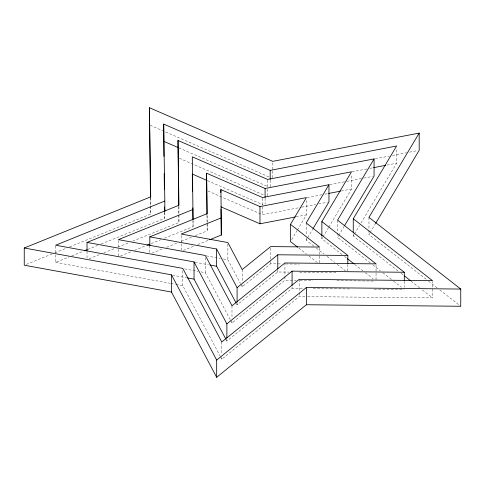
<?xml version="1.0" encoding="UTF-8"?>
<svg xmlns="http://www.w3.org/2000/svg" width="485" height="485" viewBox="0 0 485 485"><rect width="100%" height="100%" fill="white"/><g stroke="black" fill="none" stroke-linecap="round" stroke-linejoin="round"><path stroke-width="0.36" stroke-dasharray="2.42 1.82" d="M291.618 239.657L296.929 230.745M297.305 230.108L306.405 214.843L306.405 199.123M313.91 246.21L306.174 240.172L307.332 238.226M307.72 237.577L312.74 229.15M342.113 254.583L321.87 238.778L322.64 237.486M323.028 236.838L328.418 227.792M328.8 227.144L351.516 189.023L351.516 174.806M370.328 262.967L337.566 237.383L338.336 236.092M338.718 235.449L344.101 226.416M397.955 270.885L353.262 235.989L354.038 234.685M354.42 234.037L359.458 225.592M361.004 222.991L396.633 163.209L396.633 148.24M426.176 279.275L368.958 234.594L369.728 233.297M370.116 232.648L375.135 224.222M240.802 284.168L242.203 286.805L270.642 263.804L281.937 263.913M236.389 303.568L237.092 304.901L277.784 271.988L289.084 272.103M230.581 320.349L231.988 322.998L284.931 280.178L296.226 280.288M226.174 339.761L226.877 341.094L292.079 288.363L303.374 288.472M220.354 356.517L221.772 359.191L299.227 296.547L306.799 296.626M26.348 264.361L52.198 253.91M54.993 252.776L66.869 247.974M69.664 246.847L150.708 214.067L150.708 196.849M55.642 254.94L55.642 262.421L68.937 257.044M71.738 255.91L82.935 251.382M87.833 249.399L97.63 245.44M101.135 244.022L164.821 218.262L164.821 212.272M89.137 258.784L100.359 254.243M103.869 252.824L114.393 248.569M117.897 247.15L129.125 242.609M132.635 241.19L178.941 222.463L178.941 205.246M120.51 256.001L131.671 251.485M134.46 250.357L146.318 245.562M151.205 243.585L160.971 239.638M164.457 238.226L193.054 226.659L193.054 219.923M151.908 253.212L163.099 248.684M166.597 247.271L177.092 243.021M181.287 241.324L191.781 237.08M195.279 235.668L207.174 230.86L207.174 213.642M183.275 250.43L194.333 245.962M197.789 244.561L208.847 240.087M375.329 158.765L389.455 156.037M392.426 155.467L406.551 152.739M409.522 152.163L417.7 150.586M352.007 171.817L366.878 168.95M369.855 168.374L372.832 167.798M386.963 165.076L396.633 163.209M329.727 184.676L345.987 181.535M346.726 181.396L362.986 178.256M363.726 178.11L372.595 176.401M307.193 197.577L321.967 194.727M324.926 194.158L327.878 193.588M341.173 191.017L351.516 189.023M207.968 191.023L262.537 214.752L300.912 207.344M301.652 207.204L315.674 204.494M318.627 203.924L327.484 202.215M296.086 216.831L306.405 214.843M285.701 263.949L299.251 264.089M299.621 272.206L336.523 272.57M299.991 280.324L312.795 280.451M336.893 280.694L374.541 281.064M313.164 288.575L350.061 288.939M374.159 289.175L404.284 289.478M307.557 296.632L432.517 297.875L432.517 281.409M206.392 255.862L220.469 258.426M223.433 258.966L227.877 259.778L240.451 283.507M195.079 262.312L208.435 264.743M184.524 268.896L197.892 271.333M200.863 271.873L205.319 272.685L230.229 319.688M172.49 275.213L186.61 277.784M55.642 262.421L170.126 283.288M170.872 283.428L175.334 284.24M176.073 284.374L182.766 285.592L220.002 355.844M150.107 125.227L269.284 177.049M178.923 147.913L268.12 186.701M179.389 158.28L264.167 195.14M207.544 180.681L263.009 204.797M428.564 281.136L437.5 288.12M439.889 289.981L460.75 306.271M400.931 273.213L403.314 275.074M411.062 281.124L420.004 288.102M422.387 289.963L432.517 297.875M372.71 264.822L380.452 270.873M382.841 272.734L392.965 280.639M393.559 281.106L401.307 287.15M344.495 256.444L346.878 258.299M354.614 264.343L362.95 270.854M365.332 272.715L373.074 278.754M316.287 248.065L324.022 254.104M326.993 256.426L334.729 262.464M337.105 264.325L345.435 270.824M298.796 248.059L306.514 254.085M308.89 255.941L317.208 262.433M206.943 215.134L207.053 222.621M207.065 223.367L207.174 230.86M192.957 219.893L193.054 226.659M178.71 206.64L178.941 222.463M164.736 212.224L164.821 218.262M150.477 198.201L150.586 205.755M150.599 206.507L150.708 214.067M404.284 281.245L404.284 287.229M376.051 264.616L376.051 279.584M368.958 217.377L368.958 234.594M353.262 233.74L353.262 235.989M347.818 264.452L347.818 271.188M337.566 220.166L337.566 237.383M321.87 236.528L321.87 238.778M319.585 247.823L319.585 255.304M319.585 256.056L319.585 262.791M306.174 222.954L306.174 234.928M306.174 237.923L306.174 240.172M299.227 279.336L299.227 292.061M299.227 292.807L299.227 296.547M292.079 286.865L292.079 288.363M284.931 262.961L284.931 275.686M284.931 276.432L284.931 280.178M277.784 269.745L277.784 271.988M272.746 162.839L272.746 170.32M272.746 171.072L272.746 177.807M270.642 248.084L270.642 260.809M270.642 261.554L270.642 263.804M270.193 180.117L270.193 186.852M267.641 180.184L267.641 188.416M267.641 189.168L267.641 195.904M265.089 198.213L265.089 204.203M262.537 198.286L262.537 214.752M242.203 269.587L242.203 282.312M242.203 285.307L242.203 286.805M237.092 302.652L237.092 304.901M231.988 305.78L231.988 318.506M231.988 321.5L231.988 322.998M227.877 244.064L227.877 259.778M226.877 339.597L226.877 341.094M221.772 341.98L221.772 354.699M221.772 357.694L221.772 359.191M205.319 257.717L205.319 272.685M182.766 270.624L182.766 285.592M181.202 235.552L181.202 243.04M181.202 243.785L181.202 251.272M149.81 245.828L149.81 252.564M118.419 240.378L118.419 248.617M118.419 249.363L118.419 256.85M87.027 251.4L87.027 258.141M55.642 245.956L55.642 254.188"/><path stroke-width="0.73" d="M297.608 247.132L290.479 241.566L290.479 224.349L306.405 197.625L259.978 206.586L220.881 189.58L220.881 192.575M206.931 214.382L206.586 173.206L262.537 197.534L328.963 184.718L306.174 222.954L347.818 255.468L347.818 263.701M313.128 228.502L328.963 201.93L328.963 184.718M321.87 235.783L321.87 221.56L351.516 171.811L265.089 188.483L192.296 156.831L193.054 219.171M178.698 205.889L178.001 140.456L267.641 179.438L374.074 158.904L337.566 220.166L404.284 272.261L404.284 280.494M344.483 225.774L374.074 176.116L374.074 158.904M353.262 232.242L353.262 218.771L396.633 145.997L270.193 170.387L163.706 124.087L163.924 156.388M150.465 197.444L149.416 107.712L272.746 161.341L419.185 133.084L368.958 217.377L460.75 289.054L460.75 306.271L306.375 304.738L216.668 377.288L171.484 292.049L171.484 274.837L24.25 247.999L24.25 265.21L171.484 292.049M375.523 223.573L419.185 150.301L419.185 133.084M237.092 301.906L237.092 287.684L277.784 254.777L347.818 255.468M226.877 338.1L226.877 323.883L292.079 271.145L404.284 272.261M216.668 377.288L216.668 360.076L306.375 287.52L460.75 289.054M24.25 247.999L150.708 196.849L149.416 107.712M163.706 124.087L164.821 201.051L55.642 245.21L182.766 268.381L221.772 341.98L299.227 279.336L432.517 280.657L353.262 218.771M87.027 250.654L87.027 242.421L178.941 205.246L178.001 140.456M84.335 250.818L87.136 249.684M193.054 209.447L118.419 239.632L205.319 255.474L231.988 305.78L284.931 262.961L376.051 263.864L321.87 221.56M149.81 245.828L149.81 236.844L207.174 213.642L206.586 173.206M147.016 245.283L149.81 244.149M220.881 189.58L221.287 217.844L181.202 234.055L227.877 242.567L242.203 269.587L270.642 246.586L319.585 247.071L290.479 224.349M209.538 239.808L221.287 235.055L221.287 217.844M373.577 167.658L385.472 165.361M328.618 193.442L340.44 191.163M220.881 206.798L259.978 223.797L295.353 216.971M149.81 236.844L216.601 249.017L237.092 287.684M87.027 242.421L194.042 261.924L226.877 323.883M209.92 265.016L216.601 266.235L236.031 302.901M187.356 277.923L194.042 279.142L225.822 339.094M163.706 141.299L178.231 147.616M192.296 174.048L206.852 180.378M404.508 276.001L410.468 280.657M347.472 258.766L354.02 263.882M171.484 274.837L216.668 360.076M220.911 209.029L221.287 235.055M192.302 174.8L192.545 191.333M192.781 207.871L192.945 219.141M164.179 173.745L164.409 189.593M164.657 206.943L164.724 211.472M306.375 287.52L306.375 304.738M292.079 271.145L292.079 285.368M277.784 254.777L277.784 268.993M270.193 170.387L270.193 179.371M265.089 188.483L265.089 197.468M259.978 206.586L259.978 223.797M216.601 249.017L216.601 266.235M194.042 261.924L194.042 279.142M164.821 201.051L164.821 211.527"/></g></svg>
